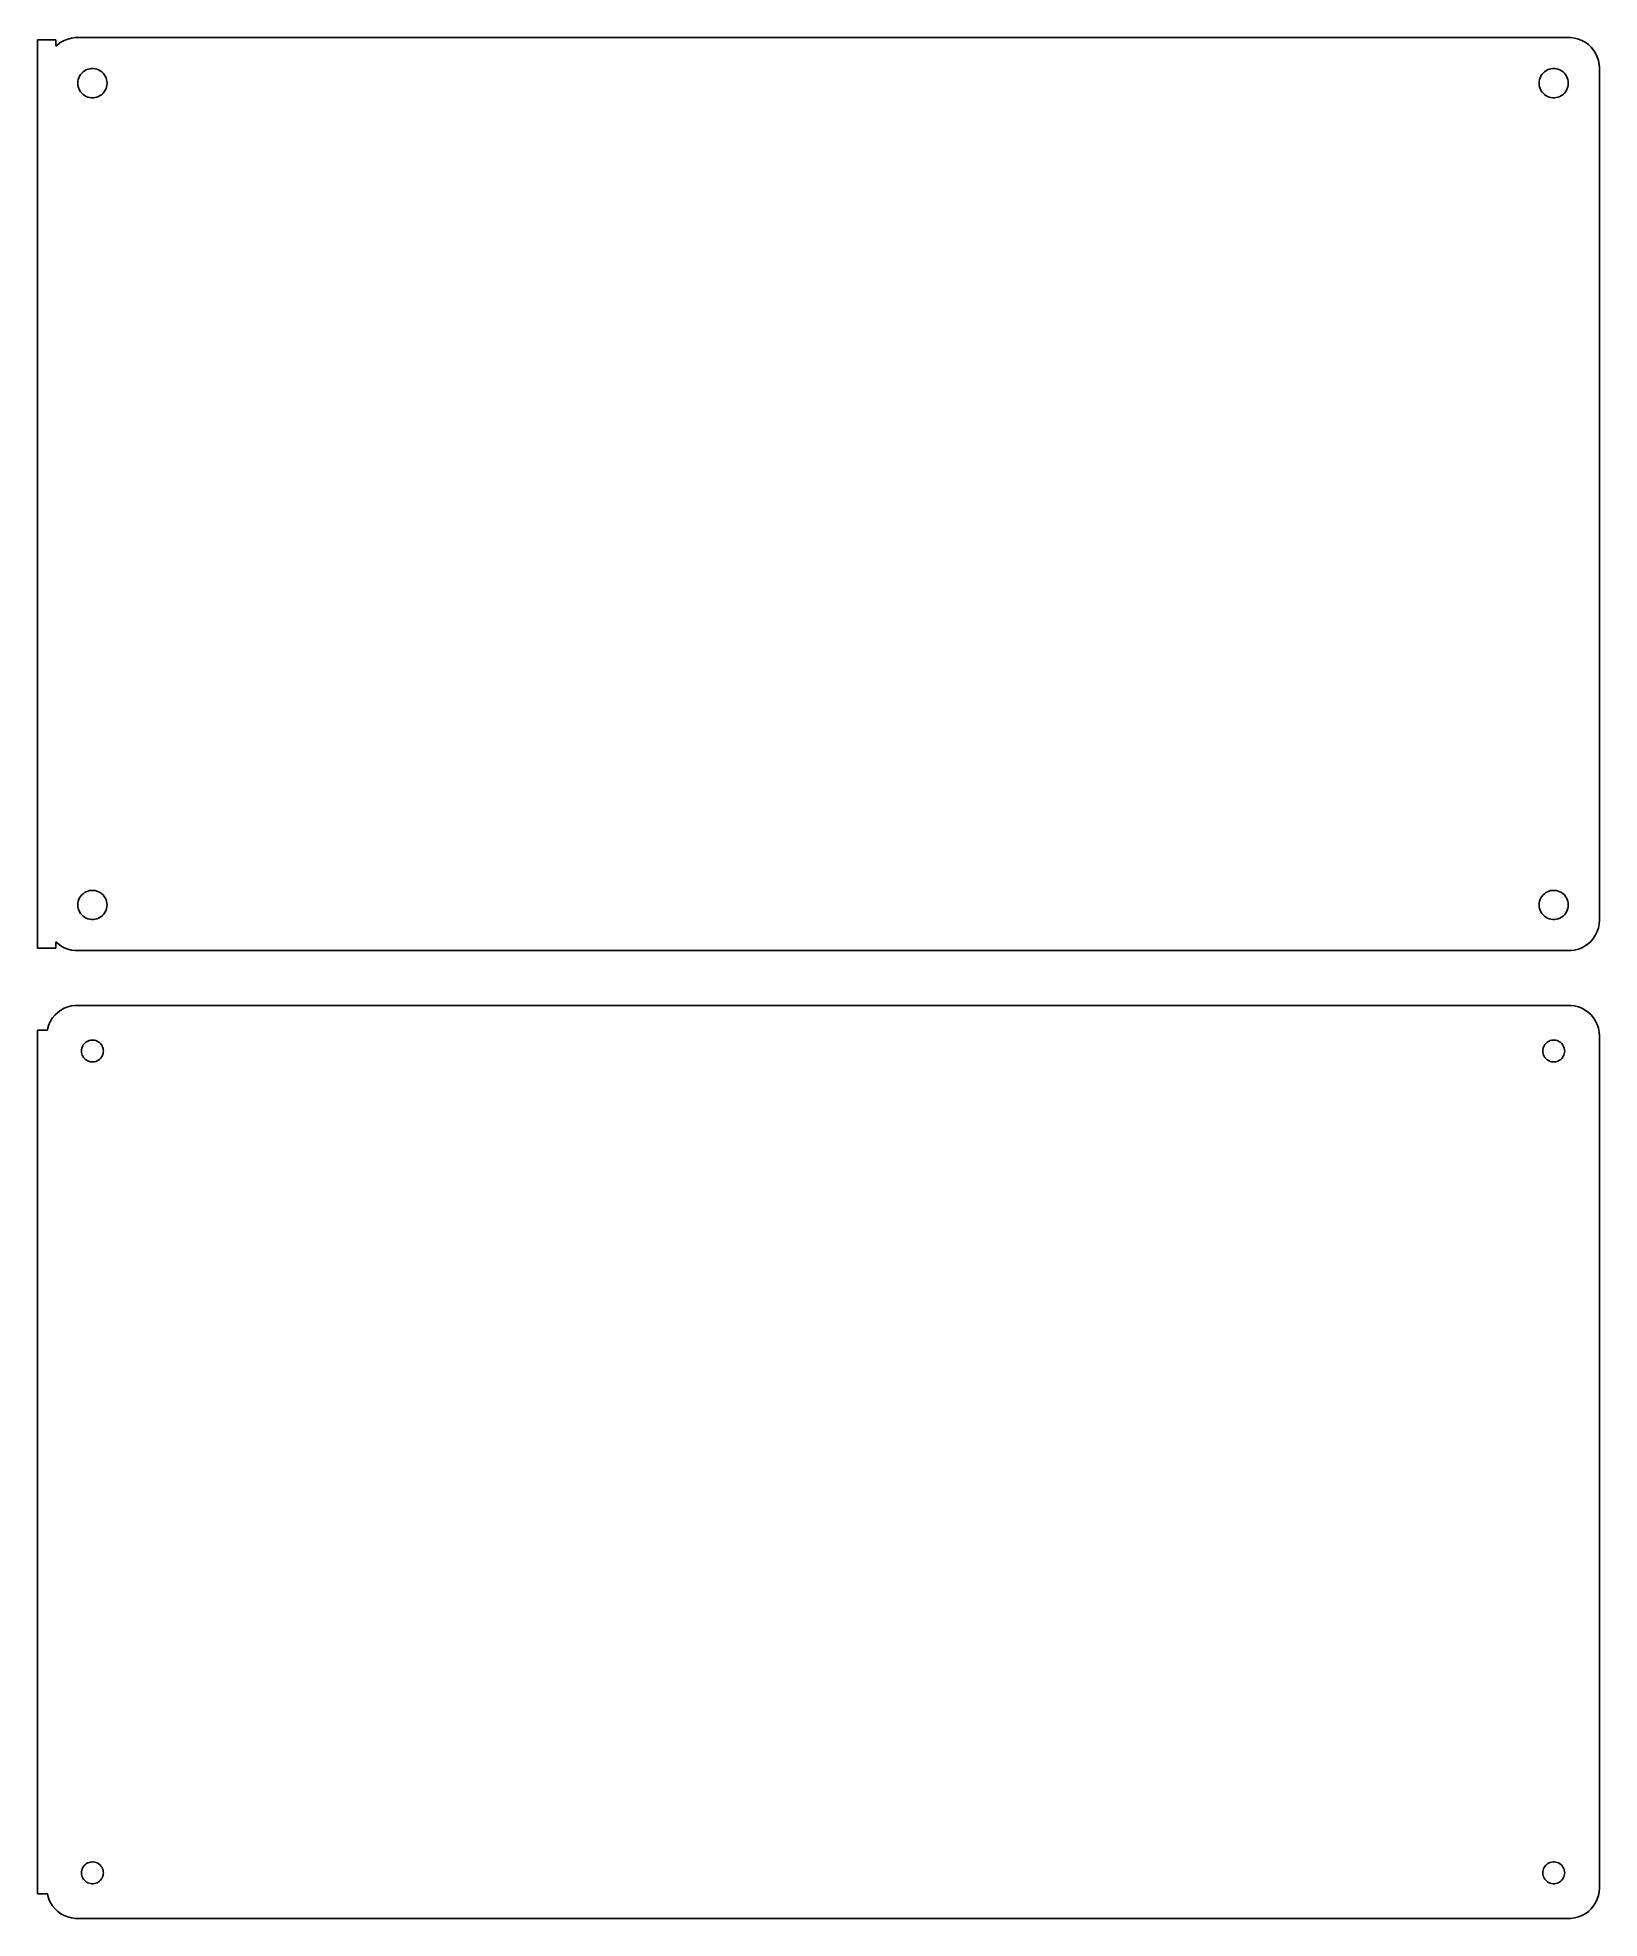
# Model space of a CAD drawing. Header units: metres. Extents: x -129 to 128, y 84 to 393.
import ezdxf

# ---------------------------------------------------------------- set-up
doc = ezdxf.new("R2010")
doc.units = ezdxf.units.M

msp = doc.modelspace()

# ---------------------------------------------------------------- linework, layer by layer
for p, q in [((-126, 392.615), (-129, 392.615)), ((-129, 392.615), (-129, 243.385)), ((-126, 391.559), (-126, 392.615)), ((-124.629, 392.524), (-125.179, 392.222)), ((-124.045, 392.755), (-124.629, 392.524)), ((-123.437, 392.911), (-124.045, 392.755)), ((-122.814, 392.99), (-123.437, 392.911)), ((122.814, 392.99), (-122.814, 392.99)), ((123.437, 392.911), (122.814, 392.99)), ((124.045, 392.755), (123.437, 392.911)), ((124.629, 392.524), (124.045, 392.755)), ((125.179, 392.222), (124.629, 392.524)), ((-125.687, 391.853), (-126, 391.559)), ((-125.179, 392.222), (-125.687, 391.853)), ((125.687, 391.853), (125.179, 392.222)), ((126.145, 391.423), (125.687, 391.853)), ((126.545, 390.939), (126.145, 391.423)), ((126.882, 390.409), (126.545, 390.939)), ((127.149, 389.841), (126.882, 390.409)), ((127.343, 389.243), (127.149, 389.841)), ((-122.325, 386.097), (-122.231, 386.383)), ((-122.231, 386.383), (-122.103, 386.656)), ((-122.103, 386.656), (-121.942, 386.911)), ((-121.942, 386.911), (-121.75, 387.143)), ((-121.75, 387.143), (-121.53, 387.349)), ((-121.53, 387.349), (-121.286, 387.526)), ((-121.286, 387.526), (-121.022, 387.672)), ((-121.022, 387.672), (-120.742, 387.783)), ((-120.742, 387.783), (-120.45, 387.857)), ((-120.45, 387.857), (-120.151, 387.895)), ((-120.151, 387.895), (-119.849, 387.895)), ((-119.849, 387.895), (-119.55, 387.857)), ((-119.55, 387.857), (-119.258, 387.783)), ((-119.258, 387.783), (-118.978, 387.672)), ((-118.978, 387.672), (-118.714, 387.526)), ((-118.714, 387.526), (-118.47, 387.349)), ((-118.47, 387.349), (-118.25, 387.143)), ((-118.25, 387.143), (-118.058, 386.911)), ((-118.058, 386.911), (-117.897, 386.656)), ((-117.897, 386.656), (-117.769, 386.383)), ((-117.769, 386.383), (-117.675, 386.097)), ((117.675, 386.097), (117.769, 386.383)), ((117.769, 386.383), (117.897, 386.656)), ((117.897, 386.656), (118.058, 386.911)), ((118.058, 386.911), (118.25, 387.143)), ((118.25, 387.143), (118.47, 387.349)), ((118.47, 387.349), (118.714, 387.526)), ((118.714, 387.526), (118.978, 387.672)), ((118.978, 387.672), (119.258, 387.783)), ((119.258, 387.783), (119.55, 387.857)), ((119.55, 387.857), (119.849, 387.895)), ((119.849, 387.895), (120.151, 387.895)), ((120.151, 387.895), (120.45, 387.857)), ((120.45, 387.857), (120.742, 387.783)), ((120.742, 387.783), (121.022, 387.672)), ((121.022, 387.672), (121.286, 387.526)), ((121.286, 387.526), (121.53, 387.349)), ((121.53, 387.349), (121.75, 387.143)), ((121.75, 387.143), (121.942, 386.911)), ((121.942, 386.911), (122.103, 386.656)), ((122.103, 386.656), (122.231, 386.383)), ((122.231, 386.383), (122.325, 386.097)), ((127.461, 388.627), (127.343, 389.243)), ((127.5, 388), (127.461, 388.627)), ((127.5, 248), (127.5, 388)), ((-122.4, 385.5), (-122.381, 385.801)), ((-122.381, 385.199), (-122.4, 385.5)), ((-122.381, 385.801), (-122.325, 386.097)), ((-122.325, 384.903), (-122.381, 385.199)), ((-122.231, 384.617), (-122.325, 384.903)), ((-122.103, 384.344), (-122.231, 384.617)), ((-121.942, 384.089), (-122.103, 384.344)), ((-121.75, 383.857), (-121.942, 384.089)), ((-121.53, 383.651), (-121.75, 383.857)), ((-121.286, 383.474), (-121.53, 383.651)), ((-121.022, 383.328), (-121.286, 383.474)), ((-120.742, 383.217), (-121.022, 383.328)), ((-120.45, 383.143), (-120.742, 383.217)), ((-120.151, 383.105), (-120.45, 383.143)), ((-119.55, 383.143), (-119.849, 383.105)), ((-119.258, 383.217), (-119.55, 383.143)), ((-118.978, 383.328), (-119.258, 383.217)), ((-118.714, 383.474), (-118.978, 383.328)), ((-118.47, 383.651), (-118.714, 383.474)), ((-118.25, 383.857), (-118.47, 383.651)), ((-118.058, 384.089), (-118.25, 383.857)), ((-117.897, 384.344), (-118.058, 384.089)), ((-117.769, 384.617), (-117.897, 384.344)), ((-117.675, 384.903), (-117.769, 384.617)), ((-117.675, 386.097), (-117.619, 385.801)), ((-117.619, 385.199), (-117.675, 384.903)), ((-117.619, 385.801), (-117.6, 385.5)), ((-117.6, 385.5), (-117.619, 385.199)), ((117.6, 385.5), (117.619, 385.801)), ((117.619, 385.199), (117.6, 385.5)), ((117.619, 385.801), (117.675, 386.097)), ((117.675, 384.903), (117.619, 385.199)), ((117.769, 384.617), (117.675, 384.903)), ((117.897, 384.344), (117.769, 384.617)), ((118.058, 384.089), (117.897, 384.344)), ((118.25, 383.857), (118.058, 384.089)), ((118.47, 383.651), (118.25, 383.857)), ((118.714, 383.474), (118.47, 383.651)), ((118.978, 383.328), (118.714, 383.474)), ((119.258, 383.217), (118.978, 383.328)), ((119.55, 383.143), (119.258, 383.217)), ((119.849, 383.105), (119.55, 383.143)), ((120.45, 383.143), (120.151, 383.105)), ((120.742, 383.217), (120.45, 383.143)), ((121.022, 383.328), (120.742, 383.217)), ((121.286, 383.474), (121.022, 383.328)), ((121.53, 383.651), (121.286, 383.474)), ((121.75, 383.857), (121.53, 383.651)), ((121.942, 384.089), (121.75, 383.857)), ((122.103, 384.344), (121.942, 384.089)), ((122.231, 384.617), (122.103, 384.344)), ((122.325, 384.903), (122.231, 384.617)), ((122.325, 386.097), (122.381, 385.801)), ((122.381, 385.199), (122.325, 384.903)), ((122.381, 385.801), (122.4, 385.5)), ((122.4, 385.5), (122.381, 385.199)), ((-119.849, 383.105), (-120.151, 383.105)), ((120.151, 383.105), (119.849, 383.105)), ((-122.4, 250.5), (-122.381, 250.801)), ((-122.381, 250.199), (-122.4, 250.5)), ((-122.381, 250.801), (-122.325, 251.097)), ((-122.325, 251.097), (-122.231, 251.383)), ((-122.231, 251.383), (-122.103, 251.656)), ((-122.103, 251.656), (-121.942, 251.911)), ((-121.942, 251.911), (-121.75, 252.143)), ((-121.75, 252.143), (-121.53, 252.349)), ((-121.53, 252.349), (-121.286, 252.526)), ((-121.286, 252.526), (-121.022, 252.672)), ((-121.022, 252.672), (-120.742, 252.783)), ((-120.742, 252.783), (-120.45, 252.857)), ((-120.45, 252.857), (-120.151, 252.895)), ((-120.151, 252.895), (-119.849, 252.895)), ((-119.849, 252.895), (-119.55, 252.857)), ((-119.55, 252.857), (-119.258, 252.783)), ((-119.258, 252.783), (-118.978, 252.672)), ((-118.978, 252.672), (-118.714, 252.526)), ((-118.714, 252.526), (-118.47, 252.349)), ((-118.47, 252.349), (-118.25, 252.143)), ((-118.25, 252.143), (-118.058, 251.911)), ((-118.058, 251.911), (-117.897, 251.656)), ((-117.897, 251.656), (-117.769, 251.383)), ((-117.769, 251.383), (-117.675, 251.097)), ((-117.675, 251.097), (-117.619, 250.801)), ((-117.619, 250.801), (-117.6, 250.5)), ((-117.6, 250.5), (-117.619, 250.199)), ((117.6, 250.5), (117.619, 250.801)), ((117.619, 250.199), (117.6, 250.5)), ((117.619, 250.801), (117.675, 251.097)), ((117.675, 251.097), (117.769, 251.383)), ((117.769, 251.383), (117.897, 251.656)), ((117.897, 251.656), (118.058, 251.911)), ((118.058, 251.911), (118.25, 252.143)), ((118.25, 252.143), (118.47, 252.349)), ((118.47, 252.349), (118.714, 252.526)), ((118.714, 252.526), (118.978, 252.672)), ((118.978, 252.672), (119.258, 252.783)), ((119.258, 252.783), (119.55, 252.857)), ((119.55, 252.857), (119.849, 252.895)), ((119.849, 252.895), (120.151, 252.895)), ((120.151, 252.895), (120.45, 252.857)), ((120.45, 252.857), (120.742, 252.783)), ((120.742, 252.783), (121.022, 252.672)), ((121.022, 252.672), (121.286, 252.526)), ((121.286, 252.526), (121.53, 252.349)), ((121.53, 252.349), (121.75, 252.143)), ((121.75, 252.143), (121.942, 251.911)), ((121.942, 251.911), (122.103, 251.656)), ((122.103, 251.656), (122.231, 251.383)), ((122.231, 251.383), (122.325, 251.097)), ((122.325, 251.097), (122.381, 250.801)), ((122.381, 250.801), (122.4, 250.5)), ((122.4, 250.5), (122.381, 250.199)), ((-122.325, 249.903), (-122.381, 250.199)), ((-122.231, 249.617), (-122.325, 249.903)), ((-122.103, 249.344), (-122.231, 249.617)), ((-121.942, 249.089), (-122.103, 249.344)), ((-121.75, 248.857), (-121.942, 249.089)), ((-121.53, 248.651), (-121.75, 248.857)), ((-121.286, 248.474), (-121.53, 248.651)), ((-121.022, 248.328), (-121.286, 248.474)), ((-120.742, 248.217), (-121.022, 248.328)), ((-120.45, 248.143), (-120.742, 248.217)), ((-120.151, 248.105), (-120.45, 248.143)), ((-119.849, 248.105), (-120.151, 248.105)), ((-119.55, 248.143), (-119.849, 248.105)), ((-119.258, 248.217), (-119.55, 248.143)), ((-118.978, 248.328), (-119.258, 248.217)), ((-118.714, 248.474), (-118.978, 248.328)), ((-118.47, 248.651), (-118.714, 248.474)), ((-118.25, 248.857), (-118.47, 248.651)), ((-118.058, 249.089), (-118.25, 248.857)), ((-117.897, 249.344), (-118.058, 249.089)), ((-117.769, 249.617), (-117.897, 249.344)), ((-117.675, 249.903), (-117.769, 249.617)), ((-117.619, 250.199), (-117.675, 249.903)), ((117.675, 249.903), (117.619, 250.199)), ((117.769, 249.617), (117.675, 249.903)), ((117.897, 249.344), (117.769, 249.617)), ((118.058, 249.089), (117.897, 249.344)), ((118.25, 248.857), (118.058, 249.089)), ((118.47, 248.651), (118.25, 248.857)), ((118.714, 248.474), (118.47, 248.651)), ((118.978, 248.328), (118.714, 248.474)), ((119.258, 248.217), (118.978, 248.328)), ((119.55, 248.143), (119.258, 248.217)), ((119.849, 248.105), (119.55, 248.143)), ((120.151, 248.105), (119.849, 248.105)), ((120.45, 248.143), (120.151, 248.105)), ((120.742, 248.217), (120.45, 248.143)), ((121.022, 248.328), (120.742, 248.217)), ((121.286, 248.474), (121.022, 248.328)), ((121.53, 248.651), (121.286, 248.474)), ((121.75, 248.857), (121.53, 248.651)), ((121.942, 249.089), (121.75, 248.857)), ((122.103, 249.344), (121.942, 249.089)), ((122.231, 249.617), (122.103, 249.344)), ((122.325, 249.903), (122.231, 249.617)), ((122.381, 250.199), (122.325, 249.903)), ((127.343, 246.757), (127.461, 247.373)), ((127.461, 247.373), (127.5, 248)), ((-126, 243.385), (-126, 244.441)), ((-126, 244.441), (-125.687, 244.147)), ((-125.687, 244.147), (-125.179, 243.778)), ((125.179, 243.778), (125.687, 244.147)), ((125.687, 244.147), (126.145, 244.577)), ((126.145, 244.577), (126.545, 245.061)), ((126.545, 245.061), (126.882, 245.591)), ((126.882, 245.591), (127.149, 246.159)), ((127.149, 246.159), (127.343, 246.757)), ((-129, 243.385), (-126, 243.385)), ((-125.179, 243.778), (-124.629, 243.476)), ((-124.629, 243.476), (-124.045, 243.245)), ((-124.045, 243.245), (-123.437, 243.089)), ((-123.437, 243.089), (-122.814, 243.01)), ((-122.814, 243.01), (122.814, 243.01)), ((122.814, 243.01), (123.437, 243.089)), ((123.437, 243.089), (124.045, 243.245)), ((124.045, 243.245), (124.629, 243.476)), ((124.629, 243.476), (125.179, 243.778)), ((-126.545, 231.939), (-126.882, 231.409)), ((-126.145, 232.423), (-126.545, 231.939)), ((-125.687, 232.853), (-126.145, 232.423)), ((-125.179, 233.222), (-125.687, 232.853)), ((-124.629, 233.524), (-125.179, 233.222)), ((-124.045, 233.755), (-124.629, 233.524)), ((-123.437, 233.911), (-124.045, 233.755)), ((-122.814, 233.99), (-123.437, 233.911)), ((122.814, 233.99), (-122.814, 233.99)), ((123.437, 233.911), (122.814, 233.99)), ((124.045, 233.755), (123.437, 233.911)), ((124.629, 233.524), (124.045, 233.755)), ((125.179, 233.222), (124.629, 233.524)), ((125.687, 232.853), (125.179, 233.222)), ((126.145, 232.423), (125.687, 232.853)), ((126.545, 231.939), (126.145, 232.423)), ((126.882, 231.409), (126.545, 231.939)), ((-127.4, 229.944), (-129, 229.944)), ((-129, 229.944), (-129, 88.0558)), ((-127.343, 230.243), (-127.4, 229.944)), ((-127.149, 230.841), (-127.343, 230.243)), ((-126.882, 231.409), (-127.149, 230.841)), ((127.149, 230.841), (126.882, 231.409)), ((127.343, 230.243), (127.149, 230.841)), ((127.461, 229.627), (127.343, 230.243)), ((127.5, 229), (127.461, 229.627)), ((127.5, 89), (127.5, 229)), ((-121.8, 226.5), (-121.786, 226.726)), ((-121.786, 226.274), (-121.8, 226.5)), ((-121.786, 226.726), (-121.743, 226.948)), ((-121.743, 226.052), (-121.786, 226.274)), ((-121.743, 226.948), (-121.674, 227.163)), ((-121.674, 225.837), (-121.743, 226.052)), ((-121.674, 227.163), (-121.577, 227.367)), ((-121.577, 225.633), (-121.674, 225.837)), ((-121.577, 227.367), (-121.456, 227.558)), ((-121.456, 225.442), (-121.577, 225.633)), ((-121.456, 227.558), (-121.312, 227.732)), ((-121.312, 227.732), (-121.147, 227.887)), ((-121.147, 227.887), (-120.964, 228.02)), ((-120.964, 228.02), (-120.766, 228.129)), ((-120.766, 228.129), (-120.556, 228.212)), ((-120.556, 228.212), (-120.337, 228.268)), ((-120.337, 228.268), (-120.113, 228.296)), ((-120.113, 228.296), (-119.887, 228.296)), ((-119.887, 228.296), (-119.663, 228.268)), ((-119.663, 228.268), (-119.444, 228.212)), ((-119.444, 228.212), (-119.234, 228.129)), ((-119.234, 228.129), (-119.036, 228.02)), ((-119.036, 228.02), (-118.853, 227.887)), ((-118.853, 227.887), (-118.688, 227.732)), ((-118.688, 227.732), (-118.544, 227.558)), ((-118.544, 227.558), (-118.423, 227.367)), ((-118.423, 225.633), (-118.544, 225.442)), ((-118.423, 227.367), (-118.326, 227.163)), ((-118.326, 225.837), (-118.423, 225.633)), ((-118.326, 227.163), (-118.257, 226.948)), ((-118.257, 226.052), (-118.326, 225.837)), ((-118.257, 226.948), (-118.214, 226.726)), ((-118.214, 226.274), (-118.257, 226.052)), ((-118.214, 226.726), (-118.2, 226.5)), ((-118.2, 226.5), (-118.214, 226.274)), ((118.2, 226.5), (118.214, 226.726)), ((118.214, 226.274), (118.2, 226.5)), ((118.214, 226.726), (118.257, 226.948)), ((118.257, 226.052), (118.214, 226.274)), ((118.257, 226.948), (118.326, 227.163)), ((118.326, 225.837), (118.257, 226.052)), ((118.326, 227.163), (118.423, 227.367)), ((118.423, 225.633), (118.326, 225.837)), ((118.423, 227.367), (118.544, 227.558)), ((118.544, 225.442), (118.423, 225.633)), ((118.544, 227.558), (118.688, 227.732)), ((118.688, 227.732), (118.853, 227.887)), ((118.853, 227.887), (119.036, 228.02)), ((119.036, 228.02), (119.234, 228.129)), ((119.234, 228.129), (119.444, 228.212)), ((119.444, 228.212), (119.663, 228.268)), ((119.663, 228.268), (119.887, 228.296)), ((119.887, 228.296), (120.113, 228.296)), ((120.113, 228.296), (120.337, 228.268)), ((120.337, 228.268), (120.556, 228.212)), ((120.556, 228.212), (120.766, 228.129)), ((120.766, 228.129), (120.964, 228.02)), ((120.964, 228.02), (121.147, 227.887)), ((121.147, 227.887), (121.312, 227.732)), ((121.312, 227.732), (121.456, 227.558)), ((121.456, 227.558), (121.577, 227.367)), ((121.577, 225.633), (121.456, 225.442)), ((121.577, 227.367), (121.674, 227.163)), ((121.674, 225.837), (121.577, 225.633)), ((121.674, 227.163), (121.743, 226.948)), ((121.743, 226.052), (121.674, 225.837)), ((121.743, 226.948), (121.786, 226.726)), ((121.786, 226.274), (121.743, 226.052)), ((121.786, 226.726), (121.8, 226.5)), ((121.8, 226.5), (121.786, 226.274)), ((-121.312, 225.268), (-121.456, 225.442)), ((-121.147, 225.113), (-121.312, 225.268)), ((-120.964, 224.98), (-121.147, 225.113)), ((-120.766, 224.871), (-120.964, 224.98)), ((-120.556, 224.788), (-120.766, 224.871)), ((-120.337, 224.732), (-120.556, 224.788)), ((-120.113, 224.704), (-120.337, 224.732)), ((-119.887, 224.704), (-120.113, 224.704)), ((-119.663, 224.732), (-119.887, 224.704)), ((-119.444, 224.788), (-119.663, 224.732)), ((-119.234, 224.871), (-119.444, 224.788)), ((-119.036, 224.98), (-119.234, 224.871)), ((-118.853, 225.113), (-119.036, 224.98)), ((-118.688, 225.268), (-118.853, 225.113)), ((-118.544, 225.442), (-118.688, 225.268)), ((118.688, 225.268), (118.544, 225.442)), ((118.853, 225.113), (118.688, 225.268)), ((119.036, 224.98), (118.853, 225.113)), ((119.234, 224.871), (119.036, 224.98)), ((119.444, 224.788), (119.234, 224.871)), ((119.663, 224.732), (119.444, 224.788)), ((119.887, 224.704), (119.663, 224.732)), ((120.113, 224.704), (119.887, 224.704)), ((120.337, 224.732), (120.113, 224.704)), ((120.556, 224.788), (120.337, 224.732)), ((120.766, 224.871), (120.556, 224.788)), ((120.964, 224.98), (120.766, 224.871)), ((121.147, 225.113), (120.964, 224.98)), ((121.312, 225.268), (121.147, 225.113)), ((121.456, 225.442), (121.312, 225.268)), ((-121.456, 92.558), (-121.312, 92.7322)), ((-121.312, 92.7322), (-121.147, 92.8869)), ((-121.147, 92.8869), (-120.964, 93.0198)), ((-120.964, 93.0198), (-120.766, 93.1287)), ((-120.766, 93.1287), (-120.556, 93.2119)), ((-120.556, 93.2119), (-120.337, 93.2681)), ((-120.337, 93.2681), (-120.113, 93.2964)), ((-120.113, 93.2964), (-119.887, 93.2964)), ((-119.887, 93.2964), (-119.663, 93.2681)), ((-119.663, 93.2681), (-119.444, 93.2119)), ((-119.444, 93.2119), (-119.234, 93.1287)), ((-119.234, 93.1287), (-119.036, 93.0198)), ((-119.036, 93.0198), (-118.853, 92.8869)), ((-118.853, 92.8869), (-118.688, 92.7322)), ((-118.688, 92.7322), (-118.544, 92.558)), ((118.544, 92.558), (118.688, 92.7322)), ((118.688, 92.7322), (118.853, 92.8869)), ((118.853, 92.8869), (119.036, 93.0198)), ((119.036, 93.0198), (119.234, 93.1287)), ((119.234, 93.1287), (119.444, 93.2119)), ((119.444, 93.2119), (119.663, 93.2681)), ((119.663, 93.2681), (119.887, 93.2964)), ((119.887, 93.2964), (120.113, 93.2964)), ((120.113, 93.2964), (120.337, 93.2681)), ((120.337, 93.2681), (120.556, 93.2119)), ((120.556, 93.2119), (120.766, 93.1287)), ((120.766, 93.1287), (120.964, 93.0198)), ((120.964, 93.0198), (121.147, 92.8869)), ((121.147, 92.8869), (121.312, 92.7322)), ((121.312, 92.7322), (121.456, 92.558)), ((-121.8, 91.5), (-121.786, 91.7256)), ((-121.786, 91.2744), (-121.8, 91.5)), ((-121.786, 91.7256), (-121.743, 91.9476)), ((-121.743, 91.0524), (-121.786, 91.2744)), ((-121.743, 91.9476), (-121.674, 92.1626)), ((-121.674, 90.8374), (-121.743, 91.0524)), ((-121.674, 92.1626), (-121.577, 92.3672)), ((-121.577, 90.6328), (-121.674, 90.8374)), ((-121.577, 92.3672), (-121.456, 92.558)), ((-121.456, 90.442), (-121.577, 90.6328)), ((-121.312, 90.2678), (-121.456, 90.442)), ((-121.147, 90.1131), (-121.312, 90.2678)), ((-120.964, 89.9802), (-121.147, 90.1131)), ((-120.766, 89.8713), (-120.964, 89.9802)), ((-120.556, 89.7881), (-120.766, 89.8713)), ((-120.337, 89.7319), (-120.556, 89.7881)), ((-120.113, 89.7036), (-120.337, 89.7319)), ((-119.887, 89.7036), (-120.113, 89.7036)), ((-119.663, 89.7319), (-119.887, 89.7036)), ((-119.444, 89.7881), (-119.663, 89.7319)), ((-119.234, 89.8713), (-119.444, 89.7881)), ((-119.036, 89.9802), (-119.234, 89.8713)), ((-118.853, 90.1131), (-119.036, 89.9802)), ((-118.688, 90.2678), (-118.853, 90.1131)), ((-118.544, 90.442), (-118.688, 90.2678)), ((-118.544, 92.558), (-118.423, 92.3672)), ((-118.423, 90.6328), (-118.544, 90.442)), ((-118.423, 92.3672), (-118.326, 92.1626)), ((-118.326, 90.8374), (-118.423, 90.6328)), ((-118.326, 92.1626), (-118.257, 91.9476)), ((-118.257, 91.0524), (-118.326, 90.8374)), ((-118.257, 91.9476), (-118.214, 91.7256)), ((-118.214, 91.2744), (-118.257, 91.0524)), ((-118.214, 91.7256), (-118.2, 91.5)), ((-118.2, 91.5), (-118.214, 91.2744)), ((118.2, 91.5), (118.214, 91.7256)), ((118.214, 91.2744), (118.2, 91.5)), ((118.214, 91.7256), (118.257, 91.9476)), ((118.257, 91.0524), (118.214, 91.2744)), ((118.257, 91.9476), (118.326, 92.1626)), ((118.326, 90.8374), (118.257, 91.0524)), ((118.326, 92.1626), (118.423, 92.3672)), ((118.423, 90.6328), (118.326, 90.8374)), ((118.423, 92.3672), (118.544, 92.558)), ((118.544, 90.442), (118.423, 90.6328)), ((118.688, 90.2678), (118.544, 90.442)), ((118.853, 90.1131), (118.688, 90.2678)), ((119.036, 89.9802), (118.853, 90.1131)), ((119.234, 89.8713), (119.036, 89.9802)), ((119.444, 89.7881), (119.234, 89.8713)), ((119.663, 89.7319), (119.444, 89.7881)), ((119.887, 89.7036), (119.663, 89.7319)), ((120.113, 89.7036), (119.887, 89.7036)), ((120.337, 89.7319), (120.113, 89.7036)), ((120.556, 89.7881), (120.337, 89.7319)), ((120.766, 89.8713), (120.556, 89.7881)), ((120.964, 89.9802), (120.766, 89.8713)), ((121.147, 90.1131), (120.964, 89.9802)), ((121.312, 90.2678), (121.147, 90.1131)), ((121.456, 90.442), (121.312, 90.2678)), ((121.456, 92.558), (121.577, 92.3672)), ((121.577, 90.6328), (121.456, 90.442)), ((121.577, 92.3672), (121.674, 92.1626)), ((121.674, 90.8374), (121.577, 90.6328)), ((121.674, 92.1626), (121.743, 91.9476)), ((121.743, 91.0524), (121.674, 90.8374)), ((121.743, 91.9476), (121.786, 91.7256)), ((121.786, 91.2744), (121.743, 91.0524)), ((121.786, 91.7256), (121.8, 91.5)), ((121.8, 91.5), (121.786, 91.2744)), ((-129, 88.0558), (-127.4, 88.0558)), ((-127.4, 88.0558), (-127.343, 87.7566)), ((-127.343, 87.7566), (-127.149, 87.1594)), ((-127.149, 87.1594), (-126.882, 86.5912)), ((-126.882, 86.5912), (-126.545, 86.0611)), ((126.545, 86.0611), (126.882, 86.5912)), ((126.882, 86.5912), (127.149, 87.1594)), ((127.149, 87.1594), (127.343, 87.7566)), ((127.343, 87.7566), (127.461, 88.3733)), ((127.461, 88.3733), (127.5, 89)), ((-126.545, 86.0611), (-126.145, 85.5773)), ((-126.145, 85.5773), (-125.687, 85.1474)), ((-125.687, 85.1474), (-125.179, 84.7784)), ((-125.179, 84.7784), (-124.629, 84.4759)), ((-124.629, 84.4759), (-124.045, 84.2447)), ((-124.045, 84.2447), (-123.437, 84.0886)), ((-123.437, 84.0886), (-122.814, 84.0099)), ((-122.814, 84.0099), (122.814, 84.0099)), ((122.814, 84.0099), (123.437, 84.0886)), ((123.437, 84.0886), (124.045, 84.2447)), ((124.045, 84.2447), (124.629, 84.4759)), ((124.629, 84.4759), (125.179, 84.7784)), ((125.179, 84.7784), (125.687, 85.1474)), ((125.687, 85.1474), (126.145, 85.5773)), ((126.145, 85.5773), (126.545, 86.0611))]:
    msp.add_line(p, q)

doc.saveas('drawing.dxf')
